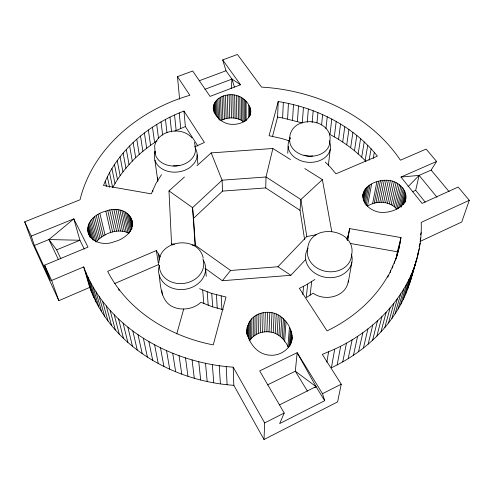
<?xml version="1.0" encoding="UTF-8"?>
<svg xmlns="http://www.w3.org/2000/svg" width="494" height="494" viewBox="0 0 494 494"><rect width="100%" height="100%" fill="white"/><g stroke="black" fill="none" stroke-linecap="round" stroke-linejoin="round"><path stroke-width="0.74" d="M249.279 340.903L249.322 321.934C254.7 313.035 266.902 310.047 276.257 313.962C286.026 318.445 293.516 329.844 291.812 340.761M249.55 116.479L249.556 106.506C245.784 98.016 236.28 93.304 227.259 95.027C219.799 95.873 211.833 102.178 213.451 110.409M250.143 115.491L250.155 107.822L249.556 106.506M250.544 114.904L250.557 109.186L250.155 107.822M250.754 112.107L250.557 109.186M250.761 110.576C251.045 119.548 241.016 124.568 233.125 124.34C223.696 124.791 214.711 117.405 213.34 108.112M249.68 340.65L250.427 339.539L250.483 320.229M246.901 333.895L247.148 327.59L249.322 321.934M250.427 339.539L251.736 338.001L251.841 318.655M251.736 338.001L253.218 336.599L253.385 317.222M253.218 336.599L254.861 335.358L255.089 315.944M254.861 335.358L256.645 334.277L256.942 314.845M256.645 334.277L258.541 333.382L258.912 313.925M258.541 333.382L260.536 332.672L260.986 313.202M304.607 239.51L300.019 210.321L265.735 187.918L266.019 176.982L272.879 148.496L211.197 152.893L196.939 165.737M416.924 258.714C405.444 299.605 372.587 331.659 334.704 349.141L331.412 367.752C358.502 354.939 382.628 334.926 398.065 309.034C407.606 293.658 412.008 275.924 416.924 258.714C420.221 246.926 421.697 234.631 421.197 222.393L469.3 200.292L458.148 187.059L422.061 203.386L400.998 177.074L436.579 161.458L426.143 149.077L400.418 160.198C369.833 114.719 315.16 90.186 261.524 87.111L237.441 54.47L222.683 59.922L226.011 70.753L231.97 79.089L234.409 87.043M260.536 332.672L262.604 332.166L263.135 312.677M262.604 332.166L264.728 331.857L265.34 312.369M88.216 232.458C91.483 243.134 105.389 245.728 114.602 241.578C124.494 239.318 136.196 229.556 131.243 218.41C126.723 209.345 114.466 207.511 105.802 211.173C95.595 213.414 84.178 223.226 88.803 234.644M264.728 331.857L266.871 331.758L267.563 312.264M314.839 279.505L307.706 284.019L306.255 297.598L313.147 293.195C324.898 301.853 346.566 296.789 348.319 280.851M334.704 349.141L322.304 354.408L341.249 384.196L337.612 401.894L264.018 439.53L264.654 422.92L233.205 367.166C170.973 363.01 106.093 327.757 83.714 266.921L51.629 280.469L58.835 300.667L89.692 287.403L83.714 266.921M288.545 347.782C285.032 339.786 278.215 332.45 269.02 331.869L269.798 312.375M272.534 136.258L277.585 117.09L278.208 101.548C316.154 107.538 353.154 125.779 377.397 156.135L335.926 173.845L330.924 167.769L325.311 162.106M271.144 332.184L272.009 312.696M303.452 107.414L302.285 122.92L282.611 117.973L283.34 102.437M273.225 332.703L274.17 313.227M275.238 333.413L276.257 313.962M287.594 118.998L288.434 103.468M277.153 334.321L278.252 314.888M287.736 153.245L288.126 146.428M289.75 138.789C289.354 131.676 294.412 125.21 301.087 123.055M278.962 335.407L280.129 315.993M292.541 120.166L293.492 104.642M280.629 336.655L281.864 317.278M282.142 338.063L283.439 318.716M297.437 121.468L298.493 105.957M283.488 339.606L284.834 320.303M284.643 341.274L286.038 322.008M404.709 202.799C409.643 191.87 399.004 181.082 388.377 180.353C378.311 179.575 364.449 184.194 362.843 195.544M231.223 88.661L231.97 79.089L204.899 89.315M287.909 346.59L289.435 327.454M300.019 210.321L300.902 199.557L322.384 179.631L304.798 168.571M307.262 122.29L308.349 109.013M288.996 346.85L290.441 329.282M290.003 345.67L291.219 331.196M290.855 343.812L291.763 333.172M291.386 342.756L292.071 335.185M312.134 122.543L313.184 110.749M292.133 337.223C291.874 348.653 279.851 356.551 269.088 355.112C257.127 354.192 248.562 342.78 246.889 331.61M316.957 122.938L317.945 112.626M329.831 141.364L330.202 137.542L329.263 133.232M302.773 294.535L303.6 286.254L307.706 284.019M307.595 249.587C308.849 221.466 358.02 228.296 351.469 255.769M321.582 124.939L322.638 114.639M325.966 128.545L327.244 116.788M363.109 194.037C361.589 203.874 371.414 211.395 380.337 212.334C389.766 213.093 401.746 209.228 405.451 199.804M310.121 295.239L311.665 281.623M331.77 119.073L329.986 134.485C343.281 141.587 355.618 150.59 366.06 161.489M328.337 165.441L330.22 149.571M334.321 136.881L336.204 121.487M338.557 139.401L340.545 124.031M158.914 262.573C159.222 239.411 198.174 235.101 203.176 257.893M342.7 142.056L344.781 126.705M346.732 144.828L348.906 129.502M350.654 147.725L352.92 132.423M354.457 150.744L356.816 135.467M358.144 153.881L360.589 138.635M396.299 258.51L399.226 247.124L400.992 237.589L349.585 228.586L347.541 239.88M396.188 258.516L397.374 251.792L400.992 237.589M326.861 362.256L328.578 351.876M347.159 239.88L348.789 232.371M347.578 240.64L349.585 228.586M361.694 157.135L364.232 141.914M365.122 160.494L367.74 145.304M369.08 160.179L371.105 148.811M362.831 196.248L363.504 192.481M362.899 197.767L364.115 190.98M348.27 282.284L351.882 262.228M363.158 199.372L364.924 189.56M363.603 201.077L365.931 188.233M364.356 202.132L367.122 187.01M373.217 158.469L374.329 152.418M365.128 204.078L368.475 185.917M366.171 205.393L369.981 184.954M337.167 364.899L340.681 346.214M371.624 184.132L367.474 206.103C376.533 200.323 389.667 200.867 396.948 209.234M372.538 203.855L376.86 181.848M342.762 361.861L346.492 343.102M374.236 203.201L378.608 181.187M376.02 202.707L380.454 180.681M377.879 202.373L382.381 180.347M379.787 202.213L384.357 180.18M348.196 358.65L352.136 339.81M381.726 202.213L386.357 180.18M410.891 279.357L412.972 270.644M383.671 202.386L388.377 180.353M385.604 202.725L390.377 180.699M353.457 355.266L357.594 336.34M387.5 203.225L392.335 181.212M389.334 203.886L394.243 181.878M391.094 204.695L396.065 182.7M358.539 351.722L362.862 332.709M392.749 205.646L397.781 183.669M425.229 202.176L415.689 190.314L419.11 175.382L431.145 170.078L436.579 161.458M394.292 206.727L399.38 184.768M395.694 207.931L400.844 185.985M363.43 348.017L367.937 328.911M397.12 208.505L402.141 187.312M398.553 208.443L403.271 188.733M400.165 206.998L404.209 190.227M401.233 207.079L404.957 191.783M368.129 344.17L372.803 324.972M402.641 205.016L405.488 193.376M403.487 204.442L405.809 195M403.746 204.269L404.117 202.775M404.481 202.429L405.907 196.618M404.518 202.818L404.889 201.324M404.716 202.577L405.79 198.23M387.827 277.239C391.896 267.39 397.133 257.763 399.226 247.124M372.624 340.181L377.465 320.89M390.211 272.707L390.76 270.533M392.366 268.119L392.915 265.933M394.286 263.475L394.842 261.283M395.595 260.264L396.54 256.596M396.608 256.503L400.226 242.363M376.916 336.062L381.905 316.666M380.998 331.82L386.129 312.325M278.208 101.548L269.082 135.727L281.734 138.493L289.898 141.074M384.857 327.46L390.124 307.861M388.5 322.99L393.885 303.291M391.915 318.426L397.411 298.623M176.747 333.95L183.706 309.028M395.107 313.77L400.702 293.862M398.065 309.034L403.752 289.021M420.542 234.922L421.166 232.736M400.795 304.224L406.562 284.106M420.172 240.109L420.802 237.929M403.283 299.345L409.125 279.122M419.147 246.747L420.196 243.134M405.537 294.418L411.446 274.084M417.671 254.089L419.344 248.34M407.562 289.435L413.515 269.002M412.2 274.281L418.257 253.533M409.341 284.414L415.343 263.876M155.931 141.815L154.678 145.619L155.091 153.239M346.751 239.25L347.776 236.138M469.3 200.292L461.742 222.004L420.048 241.455M161.489 174.678L155.956 183.398L151.294 193.858L103.481 185.485C117.51 150.201 149.052 124.29 183.978 111.07L204.411 142.463L194.821 146.823M284.204 413.033L279.672 423.593L324.706 400.696L322.496 393.675L297.166 352.691L259.683 370.908L284.204 413.033L264.654 422.92M156.944 141.006C138.752 152.683 123.062 168.565 112.694 187.615L109.538 172.684M388.37 275.078C374.674 299.716 352.265 318.729 327.059 330.894L299.358 288.335L303.6 286.254M156.16 141.401L158.543 137.968L161.927 135.06M96.46 241.64C104.141 233.044 118.159 227.808 129.033 233.298M205.004 268.205L222.343 280.728L230.612 270.477L277.918 266.754L290.867 275.288L305.558 259.653M277.918 266.754L306.799 236.546L316.642 234.65M408.025 186.732L419.11 175.382L436.968 197.23M314.937 387.691L316.018 386.592L297.166 352.691L295.313 371.21L307.441 391.155M195.389 245.654L193.537 218.342L222.535 191.104L265.735 187.918M172.801 244.938L171.56 244.042L168.985 190.906L184.392 177.037M34.382 245.487L48.937 239.547L73.822 218.861L87.981 247.124L44.602 265.173L50.456 280.567L34.382 245.487L31.246 236.089L24.7 221.837L80.034 199.761C92.86 147.422 139.672 109.761 189.875 95.274L177.47 76.638L192.703 71.013L210.061 96.392L240.572 84.77L222.683 59.922M162.193 134.911C171.19 129.07 184.713 129.514 192.005 137.912M322.496 393.675L341.249 384.196M279.561 404.889L316.018 386.592L324.706 400.696M243.752 121.975C237.54 116.998 228.296 116.677 221.392 120.406L220.497 97.287M267.433 384.937L295.313 371.21L316.018 386.592M174.864 131.071L185.374 126.544L183.978 111.07M412.274 191.839L415.689 190.314M114.651 283.562L158.555 264.586L156.326 250.551L107.649 271.336C128.088 311.344 170.059 336.575 213.254 344.886L226.03 297.036L211.759 293.436L199.582 288.737M84.295 249.05L79.923 240.257L48.937 239.547L56.637 249.865L79.923 240.257L73.822 218.861L31.246 236.089M199.267 80.757L226.011 70.753M301.34 122.963C311.257 119.573 324.249 122.827 329.023 132.8M400.998 177.074L419.11 175.382M222.343 280.728L290.867 275.288M171.56 244.042L174.598 244.184M192.067 245.005L195.105 245.154L230.612 270.477M266.871 331.758L269.02 331.869M89.692 287.403C111.15 346.294 173.456 381.263 233.823 385.32L264.018 439.53M277.585 117.09L282.611 117.973M350.197 243.431L397.374 251.792M159.21 275.127C160.834 289.286 161.489 305.391 178.291 308.559C186.281 310.004 194.939 307.898 200.91 302.297L212.686 306.879L223.239 309.713M272.879 148.496L290.466 159.556M231.97 79.089L240.572 84.77M168.985 190.906L192.574 207.647L193.537 218.342M431.145 170.078L449.139 191.715M156.326 250.551L160.322 256.954M185.374 126.544L197.884 146.008M158.555 264.586L159.235 265.747M56.637 249.865L60.873 258.8M48.937 239.547L58.453 259.69M44.602 265.173L51.629 280.469M58.835 300.667L32.53 243.178L24.7 221.837M211.197 152.893L222.084 180.193L222.535 191.104M87.889 277.054L93.761 297.32M85.678 272.009L91.606 292.386M90.346 282.043L96.151 302.211M93.045 286.977L98.769 307.033M95.984 291.837L101.622 311.788M99.164 296.616L104.703 316.463M102.579 301.309L108.013 321.051M106.235 305.91L111.551 325.546M87.771 229.093L89.92 237.139M87.883 230.791L89.056 235.175M88.235 225.672L91.538 238.139M110.119 310.405L115.306 329.943M87.895 227.376L90.618 237.633M88.803 223.986L93.051 240.146M89.581 222.349L94.379 240.739M114.225 314.789L119.276 334.222M90.563 220.775L96.083 242.128M91.73 219.28L97.207 240.664M93.082 217.885L98.504 239.294M118.56 319.05L123.463 338.384M94.589 216.6L99.955 238.034M123.111 323.181L127.86 342.422M96.244 215.446L101.542 236.898M98.016 214.433L103.252 235.904M99.893 213.575L105.061 235.058M118.733 289.039L119.091 290.54M127.872 327.176L132.454 346.319M132.837 331.023L137.246 350.079M105.802 211.173L110.755 232.699M107.754 210.475L112.638 232.013M138.005 334.716L142.229 353.685M109.767 209.95L114.583 231.495M111.817 209.592L116.559 231.149M105.315 181.144L106.463 186.337M107.334 176.877L109.588 187.294M113.886 209.419L118.554 230.976M143.365 338.248L147.391 357.131M115.942 209.419L120.536 230.976M117.961 209.604L122.493 231.161M119.931 209.969L124.395 231.513M111.922 168.578L115.009 183.552M194.445 142.247L195.223 146.07M148.904 341.613L152.732 360.41M121.82 210.5L126.223 232.038M123.617 211.204L127.952 232.73M114.472 164.558L117.492 179.569M125.285 212.068L129.422 232.841M126.822 213.087L130.472 231.612M128.199 214.242L131.231 229.79M117.195 160.63L120.147 175.679M154.622 344.8L158.234 363.522M129.403 215.52L131.984 228.833M132.244 221.615L132.664 223.825M131.855 219.978L132.695 224.764M131.243 218.41L132.658 225.789M132.355 224.992L132.639 226.462M130.422 216.915L132.269 226.524M120.079 156.802L122.957 171.887M123.123 153.066L125.921 168.188M160.501 347.807L163.903 366.449M322.384 179.631L331.789 231.729M126.316 149.435L129.039 164.588M129.656 145.915L132.293 161.1M166.54 350.623L169.714 369.197M133.145 142.5L135.696 157.716M136.764 139.203L139.228 154.449M306.799 236.546L300.902 199.557L266.019 176.982L222.084 180.193L192.574 207.647L195.105 245.154M172.727 353.241L175.666 371.747M140.512 136.017L142.89 151.288M158.407 254.077L159.327 259.968M152.658 190.307L152.881 191.777M144.384 132.954L146.669 148.249M179.05 355.661L181.755 374.106M148.379 130.008L150.571 145.329M154.906 160.241L157.839 181.255M152.492 127.186L154.585 142.531M185.503 357.866L187.955 376.261M157.388 177.791L157.765 180.643M156.709 124.488L158.518 138.394M161.025 121.925L162.656 135.115M161.853 290.583L162.39 294.924M192.067 359.867L194.272 378.206M165.447 119.486L166.991 132.695M169.955 117.183L171.572 131.873M198.736 361.645L200.681 379.942M174.549 115.009L176.148 130.453M179.223 112.972L180.724 128.434M177.47 76.638L179.606 99.214M205.498 363.207L207.184 381.461M202.694 290.114L203.843 303.606M207.171 291.861L208.215 305.329M212.334 364.541L213.76 382.757M197.155 154.857L197.847 163.897M205.652 268.619L206.239 276.282M211.759 293.436L212.686 306.879M219.243 365.646L220.398 383.838M216.434 294.825L217.249 308.244M221.195 296.023L221.892 309.429M213.643 105.339L213.976 112.249M226.203 366.523L227.092 384.69M213.389 106.716L213.575 110.557M214.736 102.678L215.279 114.213M214.093 103.987L214.532 113.206M215.563 101.431L216.23 116.047M216.57 100.251L217.317 117.183M217.731 99.164L218.583 119.184M219.046 98.17L219.96 120.511M222.059 96.528L222.905 119.653M233.205 367.166L233.823 385.32M223.72 95.892L224.511 119.023M225.462 95.391L226.196 118.529M227.259 95.027L227.944 118.171M229.099 94.811L229.722 117.955M230.957 94.743L231.525 117.887M232.816 94.817L233.322 117.961M234.644 95.039L235.095 118.183M236.428 95.41L236.824 118.548M238.151 95.916L238.491 119.048M239.788 96.552L240.078 119.684M241.319 97.324L241.566 120.443M242.733 98.213L242.931 121.32M245.129 100.301L245.24 121.079M244.011 99.208L244.16 121.536M247.148 327.59L247.179 334.481M246.086 101.48L246.166 120.709M246.901 329.591L246.92 334.172M247.642 325.632L247.673 336.377M248.772 105.241L248.778 117.529M248.371 323.743L248.389 338.353M329.547 141.852A21.248 16.216 4.3 0 1 323.162 158.852A21.248 16.216 4.3 0 1 299.963 160.402L295.301 157.876A21.248 16.216 4.3 0 1 290.311 138.295M202.886 258.899A22.255 18.704 -7.6 0 1 184.762 283.284A22.255 18.704 -7.6 0 1 159.334 265.988M351.592 254.132A22.193 18.432 8.5 0 1 327.034 271.552A22.193 18.432 8.5 0 1 307.941 248.087M194.914 146.076A20.316 15.53 -5.3 0 1 177.624 165.848A20.316 15.53 -5.3 0 1 154.925 151.294M203.293 260.085A23.607 19.914 -7.7 0 1 184.447 289.379A23.607 19.914 -7.7 0 1 159.303 265.5M329.825 140.759A20.124 15.283 4.2 0 1 308.275 156.153A20.124 15.283 4.2 0 1 290.052 137.283M351.635 254.935A23.422 19.525 8.6 0 1 326.102 277.418A23.422 19.525 8.6 0 1 307.818 248.612M195.173 147.978A21.452 16.469 -5.3 0 1 194.253 163.236L190.801 166.805A21.452 16.469 -5.3 0 1 164.712 170.214A21.452 16.469 -5.3 0 1 155.24 151.683M179.495 165.292A13.443 10.318 -5.3 0 1 177.488 165.688M176.815 165.768A13.443 10.318 -5.3 0 1 173.425 165.774M312.659 155.925A13.313 10.158 4.3 0 1 304.069 155.165"/></g></svg>
